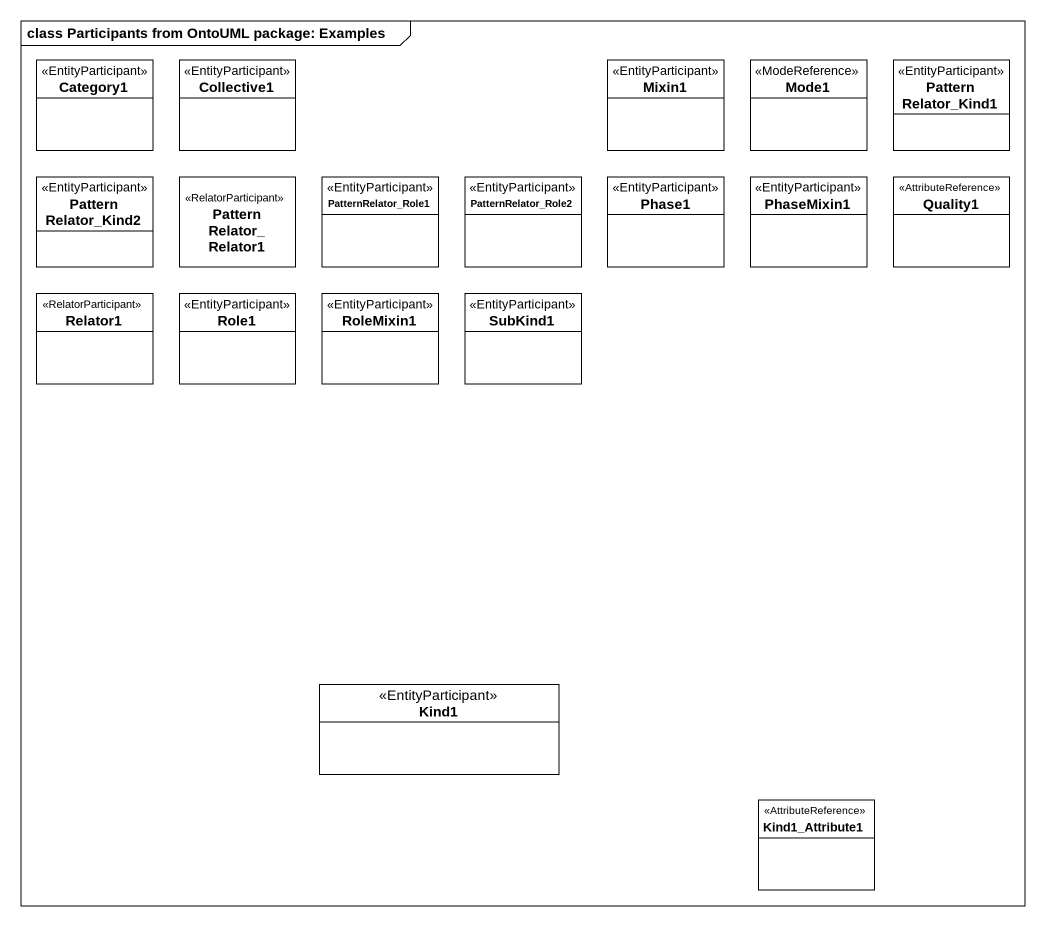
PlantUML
@startuml
mainframe class Participants from OntoUML package: Examples
hide circle
hide empty members
class Category1 <<EntityParticipant>>
class Collective1 <<EntityParticipant>>
class Mixin1 <<EntityParticipant>>
class Mode1 <<ModeReference>>
class PatternRelator_Kind1 <<EntityParticipant>>
class PatternRelator_Kind2 <<EntityParticipant>>
class PatternRelator_Relator1 <<RelatorParticipant>>
class PatternRelator_Role1 <<EntityParticipant>>
class PatternRelator_Role2 <<EntityParticipant>>
class Phase1 <<EntityParticipant>>
class PhaseMixin1 <<EntityParticipant>>
class Quality1 <<AttributeReference>>
class Relator1 <<RelatorParticipant>>
class Role1 <<EntityParticipant>>
class RoleMixin1 <<EntityParticipant>>
class SubKind1 <<EntityParticipant>>
class Kind1 <<EntityParticipant>>
class Kind1_Attribute1 <<AttributeReference>>
@enduml
